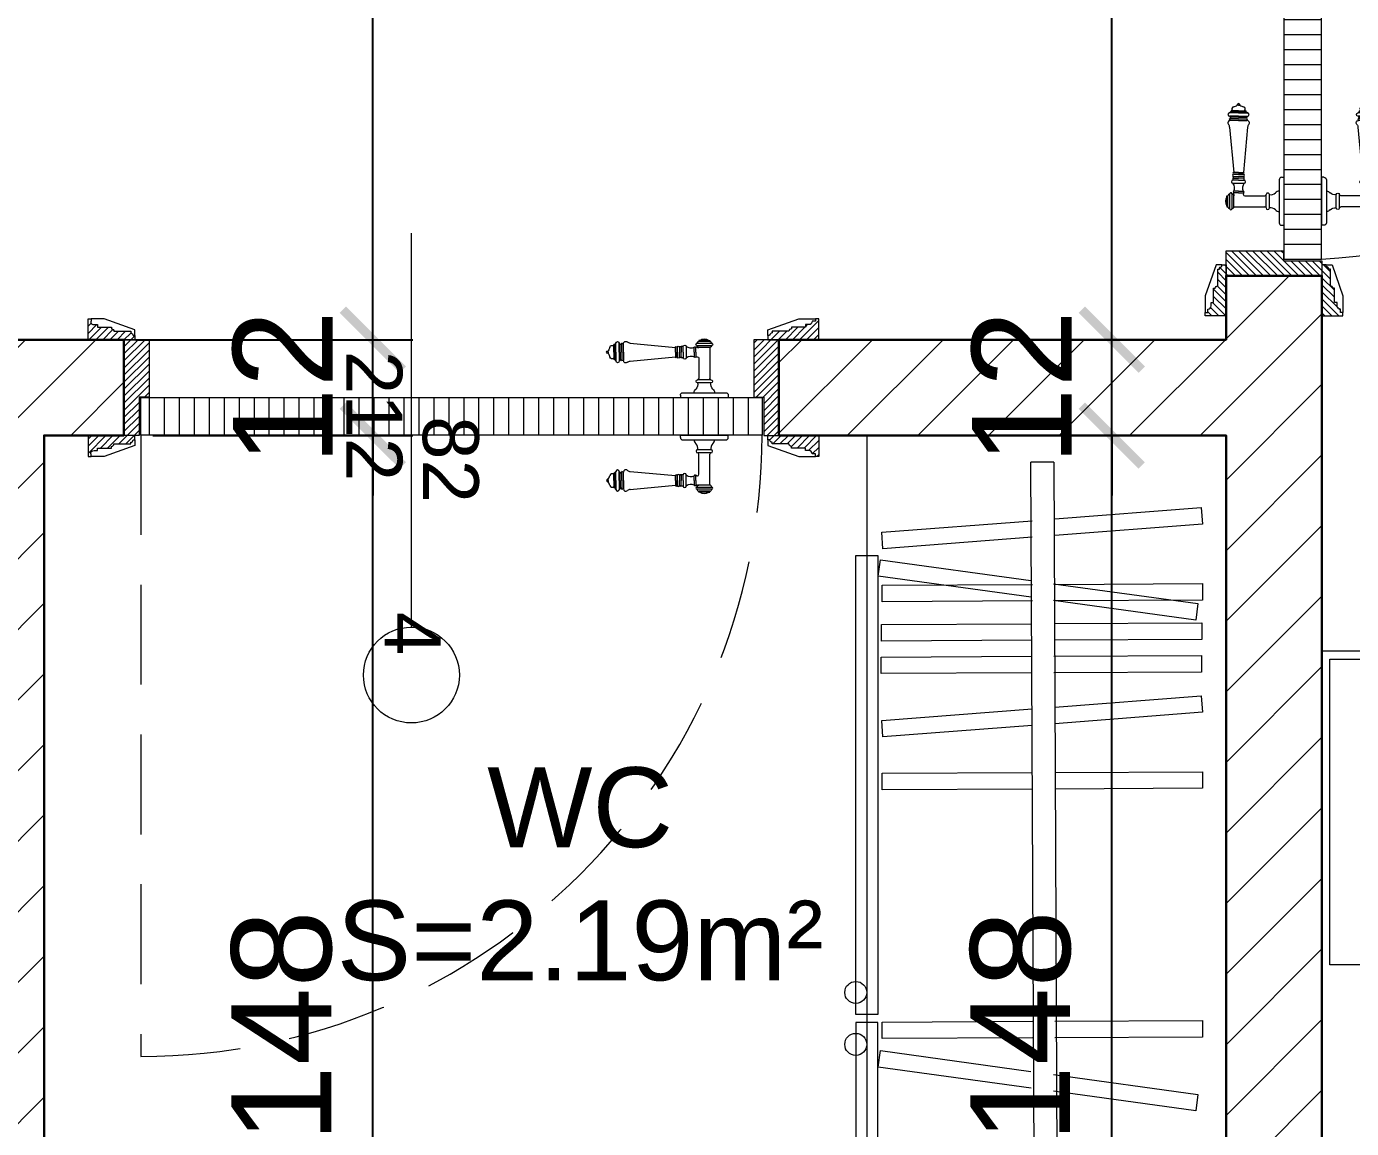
# Model space of a CAD drawing. Header units: centimetres. Extents: x 99002 to 104403, y -55119 to -48358.
# Drawn here: x 101474.1 to 101640, y -51526.1 to -51388.1 of the extents above; entities that cross this region are included whole.
import ezdxf

# ---------------------------------------------------------------- set-up
doc = ezdxf.new("R2010")
doc.units = ezdxf.units.CM
doc.header["$LTSCALE"] = 50
doc.header["$MEASUREMENT"] = 0
doc.linetypes.add('CACHE', pattern=[0.375, 0.25, -0.125])
doc.layers.get('0').update_dxf_attribs({"color": 8})
doc.layers.add('COTE 50ème', color=1, linetype='Continuous')
doc.layers.add('DEMOL', color=7, linetype='Continuous', lineweight=60, true_color=0xb38600)
for name, color, linetype, lineweight in [('door', 44, 'Continuous', 5), ('MACONNERIE COUPE', 7, 'Continuous', 30), ('MACONNERIE HACHURE', 253, 'Continuous', 13), ('mobilimi', 8, 'Continuous', 9)]:
    doc.layers.add(name, color=color, linetype=linetype, lineweight=lineweight)
doc.styles.add('GENERATED_STYLE_1', font='arial.ttf')
doc.styles.add('RS_TEXT_1.50', font='arial.ttf', dxfattribs={"height": 12.5})
doc.styles.add('RS_TXT_50', font='arial.ttf', dxfattribs={"height": 12.5})
doc.dimstyles.new('RS_50CM_LINEAIRE', dxfattribs={"dimscale": 5, "dimtxt": 12.5, "dimasz": 1.5, "dimexe": 1, "dimexo": 2.5, "dimgap": 1, "dimtad": 1, "dimdec": 1, "dimrnd": 0.5, "dimdsep": 46, "dimtxsty": 'RS_TXT_50', "dimblk1": 'ARCHTICK', "dimblk2": 'ARCHTICK', "dimsah": 1, "dimcen": 2.5, "dimdle": 1, "dimclrt": 4, "dimadec": 0, "dimazin": 2, "dimtfac": 1, "dimtdec": 1, "dimtix": 1, "dimtmove": 2, "dimatfit": 3, "dimfxl": 1, "dimtolj": 1, "dimtzin": 0, "dimarcsym": 0})

# ---------------------------------------------------------------- blocks, each defined once
blk = doc.blocks.new('door900')
at = {"color": 0}
for p, q in [((-9.3, 67.7), (9.3, 67.7)), ((-6.8, 71.5), (-6.8, 70.2)), ((-5.5, 71.5), (-6.8, 71.5)), ((-6.8, 70.2), (6.8, 70.2)), ((-5.5, 71.5), (5.5, 71.5)), ((5.5, 71.5), (6.8, 71.5)), ((6.8, 71.5), (6.8, 70.2)), ((92.8, 68.1), (36.2, 62.8)), ((101.2, 67.3), (103.2, 68)), ((101.2, 56.8), (101.2, 67.3)), ((103.2, 68), (103.2, 67.7)), ((103.2, 56.8), (103.2, 68)), ((106.5, 68), (105.5, 67.3)), ((105.5, 56.8), (105.5, 67.3)), ((106.5, 56.8), (106.5, 68)), ((110.7, 68), (111.8, 67.3)), ((110.7, 56.8), (110.7, 68)), ((111.8, 56.8), (111.8, 67.3)), ((9.3, 65.2), (-9.3, 65.2)), ((-6.8, 62.7), (-6.8, 24)), ((-6.8, 62.7), (6.8, 62.7)), ((8.7, 62.7), (6.8, 62.7)), ((8.7, 50.9), (8.7, 50.9)), ((10.5, 56.8), (10.5, 62.5)), ((10.5, 56.8), (10.5, 51.1)), ((12.7, 56.8), (12.7, 62.5)), ((12.7, 56.8), (12.7, 51.1)), ((22.5, 63.8), (22.5, 49.8)), ((26.5, 56.8), (26.5, 63.8)), ((26.5, 63.8), (29.1, 63.8)), ((26.5, 63.8), (29.1, 63.8)), ((26.5, 56.8), (26.5, 49.8)), ((26.5, 49.8), (29.1, 49.8)), ((26.5, 49.8), (29.1, 49.8)), ((29.1, 63.8), (29.1, 62.8)), ((29.1, 62.8), (29.1, 56.8)), ((29.1, 50.8), (29.1, 56.8)), ((29.1, 50.8), (29.1, 49.8)), ((29.1, 49.8), (29.1, 49.8)), ((31.1, 62.8), (31.1, 56.8)), ((31.1, 50.8), (31.1, 56.8)), ((34.1, 56.8), (34.1, 62.8)), ((34.1, 62.8), (34.1, 56.8)), ((34.1, 50.8), (34.1, 56.8)), ((34.1, 56.8), (34.1, 50.8)), ((36.2, 56.8), (36.2, 62.8)), ((36.2, 56.8), (36.2, 50.8)), ((92.8, 45.5), (36.2, 50.8)), ((101.2, 56.8), (101.2, 46.3)), ((103.2, 56.8), (103.2, 46.3)), ((105.5, 56.8), (105.5, 46.3)), ((106.5, 56.8), (106.5, 45.7)), ((110.7, 56.8), (110.7, 45.7)), ((111.8, 66.2), (113.3, 66.2)), ((111.8, 56.8), (111.8, 46.3)), ((113.3, 56.8), (113.3, 66.2)), ((113.3, 56.8), (113.3, 47.5)), ((120.5, 56.8), (120.5, 58.6)), ((120.5, 56.8), (120.5, 55)), ((6.8, 49.1), (6.8, 24)), ((101.2, 46.3), (103.2, 45.7)), ((103.2, 45.9), (103.2, 45.7)), ((106.5, 45.7), (105.5, 46.3)), ((110.7, 45.7), (111.8, 46.3)), ((111.8, 47.5), (113.3, 47.5)), ((-8.3, 22.3), (8.3, 22.3)), ((-8.3, 18.3), (8.3, 18.3)), ((-30, 3), (-30, 0)), ((30, 0), (-30, 0)), ((27, 6), (-27, 6)), ((30, 3), (30, 0))]:
    blk.add_line(p, q, dxfattribs=at)
for centre, radius, start, end in [((-9.3, 66.5), 1.25, 90, 270), ((-6.8, 67.7), 2.51, 90.115, 179.885), ((0, 64), 9.29, 53.4104, 126.5896), ((6.8, 67.7), 2.51, 0.115, 89.885), ((9.3, 66.5), 1.25, 270, 90), ((93.1, 72.5), 4.4, 266.3976, 315.6468), ((98.3, 67.4), 2.89, 358.3861, 135.6468), ((104.3, 67.6), 1.15, 170.914, 348.1019), ((108.6, 68), 2.1, 0, 180), ((-6.8, 65.2), 2.51, 180.115, 269.885), ((6.8, 65.2), 2.51, 270.115, 359.885), ((8.7, 49), 1.91, 88.7426, 178.1515), ((8.6, 64.9), 2.15, 272.7029, 297.6142), ((8.6, 48.8), 2.15, 62.3858, 87.2971), ((10, 62.5), 0.561, 3.7097, 127.9634), ((10, 51.1), 0.561, 232.0366, 356.2903), ((11.6, 62.5), 1.1, 0.0106, 179.9894), ((11.6, 51.1), 1.1, 180.0106, 359.9894), ((16.7, 70.5), 8.83, 243.5466, 311.3694), ((16.7, 43.2), 8.83, 48.6306, 116.4534), ((24.5, 63.7), 2.01, 4.1469, 175.8531), ((24.5, 50), 2.01, 184.1469, 355.8531), ((30.1, 62.8), 1.03, 0, 180.0014), ((30.1, 50.8), 1.03, 179.9972, 0), ((32.6, 62.8), 1.48, 0, 180), ((32.6, 50.8), 1.48, 180, 0), ((35.2, 62.8), 1.03, 0, 180), ((32.6, 62.8), 1.48, 1.563306237032948e-10, 2.08440831604393e-10), ((35.2, 50.8), 1.03, 180, 0), ((115.5, 62.5), 2.84, 13.4568, 140.4953), ((115.5, 51.2), 2.84, 219.5047, 346.5432), ((127.9, 65.2), 9.88, 191.9991, 221.6757), ((127.9, 48.5), 9.88, 138.3243, 168.0009), ((120.5, 56.8), 1.79, 0, 90), ((120.5, 56.8), 1.79, 270, 0), ((93.1, 41.1), 4.4, 44.3532, 93.6024), ((98.3, 46.2), 2.89, 224.3532, 1.6139), ((104.3, 46.1), 1.15, 11.8981, 189.086), ((108.6, 45.7), 2.1, 180, 0), ((-16.6, 16.6), 8.41, 314.3689, 12.0705), ((-8.3, 20.3), 2, 90, 270), ((-8.5, 24), 1.71, 275.059, 359.7825), ((8.5, 24), 1.71, 180.2175, 264.941), ((16.6, 16.6), 8.41, 167.9295, 225.6311), ((8.3, 20.3), 2, 270, 90), ((-27, 3), 3, 90, 180), ((-6.8, 6), 6, 130.5908, 180), ((6.8, 6), 6, 0, 49.4092), ((27, 3), 3, 0, 90)]:
    blk.add_arc(centre, radius, start, end, dxfattribs=at)
blk = doc.blocks.new('_ArchTick')
at = {"color": 0, "linetype": 'ByBlock', "const_width": 0.15}
blk.add_lwpolyline([(-0.5, -0.5), (0.5, 0.5)], dxfattribs=at)
blk = doc.blocks.new('*D1133')
at = {"layer": 'COTE 50ème', "color": 0, "lineweight": -2, "ltscale": 0.5, "transparency": 16777216}
for p, q in [((101517.5, -51592.36), (101517.5, -51434.36)), ((101489.96, -51439.36), (101522.5, -51439.36)), ((101509.28, -51587.36), (101522.5, -51587.36))]:
    blk.add_line(p, q, dxfattribs=at)
at = {"layer": 'Defpoints', "color": 0, "ltscale": 0.5, "transparency": 16777216}
for p in [(101477.46, -51439.36), (101517.5, -51439.36), (101496.78, -51587.36)]:
    blk.add_point(p, dxfattribs=at)
at = {"layer": 'COTE 50ème', "color": 0, "lineweight": -2, "ltscale": 0.5, "transparency": 16777216, "xscale": 7.5, "yscale": 7.5, "zscale": 7.5}
for p, rotation in [((101517.5, -51439.36), 90), ((101517.5, -51587.36), 270)]:
    blk.add_blockref('_ArchTick', p, dxfattribs=dict(at, rotation=rotation))
at = {"layer": 'COTE 50ème', "color": 4, "ltscale": 0.5, "transparency": 16777216, "insert": (101506.12, -51513.36), "char_height": 12.5, "attachment_point": 5, "rotation": 90, "style": 'RS_TXT_50'}
blk.add_mtext('\\A1;148', dxfattribs=at)
blk = doc.blocks.new('*D1134')
at = {"layer": 'COTE 50ème', "color": 0, "lineweight": -2, "ltscale": 0.5, "transparency": 16777216}
for p, q in [((101517.5, -51427.36), (101517.5, -51419.86)), ((101487.84, -51427.36), (101522.5, -51427.36)), ((101517.5, -51439.36), (101517.5, -51427.36)), ((101489.96, -51439.36), (101522.5, -51439.36)), ((101517.5, -51439.36), (101517.5, -51446.86))]:
    blk.add_line(p, q, dxfattribs=at)
at = {"layer": 'Defpoints', "color": 0, "ltscale": 0.5, "transparency": 16777216}
for p in [(101475.34, -51427.36), (101517.5, -51427.36), (101477.46, -51439.36)]:
    blk.add_point(p, dxfattribs=at)
at = {"layer": 'COTE 50ème', "color": 0, "lineweight": -2, "ltscale": 0.5, "transparency": 16777216, "xscale": 7.5, "yscale": 7.5, "zscale": 7.5}
for p, rotation in [((101517.5, -51427.36), 270), ((101517.5, -51439.36), 90)]:
    blk.add_blockref('_ArchTick', p, dxfattribs=dict(at, rotation=rotation))
at = {"layer": 'COTE 50ème', "color": 4, "ltscale": 0.5, "transparency": 16777216, "insert": (101506.23, -51433.36), "char_height": 12.5, "attachment_point": 5, "rotation": 90, "style": 'RS_TXT_50'}
blk.add_mtext('\\A1;12', dxfattribs=at)
blk = doc.blocks.new('*D1135')
at = {"layer": 'COTE 50ème', "color": 0, "lineweight": -2, "ltscale": 0.5, "transparency": 16777216}
for p, q in [((101517.5, -51432.36), (101517.5, -51312.36)), ((101509.62, -51317.36), (101522.5, -51317.36)), ((101487.84, -51427.36), (101522.5, -51427.36))]:
    blk.add_line(p, q, dxfattribs=at)
at = {"layer": 'Defpoints', "color": 0, "ltscale": 0.5, "transparency": 16777216}
for p in [(101497.12, -51317.36), (101517.5, -51317.36), (101475.34, -51427.36)]:
    blk.add_point(p, dxfattribs=at)
at = {"layer": 'COTE 50ème', "color": 0, "lineweight": -2, "ltscale": 0.5, "transparency": 16777216, "xscale": 7.5, "yscale": 7.5, "zscale": 7.5}
for p, rotation in [((101517.5, -51317.36), 90), ((101517.5, -51427.36), 270)]:
    blk.add_blockref('_ArchTick', p, dxfattribs=dict(at, rotation=rotation))
at = {"layer": 'COTE 50ème', "color": 4, "ltscale": 0.5, "transparency": 16777216, "insert": (101506.12, -51372.36), "char_height": 12.5, "attachment_point": 5, "rotation": 90, "style": 'RS_TXT_50'}
blk.add_mtext('\\A1;110', dxfattribs=at)
blk = doc.blocks.new('*D1171')
at = {"layer": 'COTE 50ème', "color": 0, "lineweight": -2, "ltscale": 0.5, "transparency": 16777216}
for p, q in [((101610.02, -51592.36), (101610.02, -51434.36)), ((101607.9, -51439.36), (101605.02, -51439.36)), ((101611.84, -51587.36), (101605.02, -51587.36))]:
    blk.add_line(p, q, dxfattribs=at)
at = {"layer": 'Defpoints', "color": 0, "ltscale": 0.5, "transparency": 16777216}
for p in [(101610.02, -51439.36), (101620.4, -51439.36), (101624.34, -51587.36)]:
    blk.add_point(p, dxfattribs=at)
at = {"layer": 'COTE 50ème', "color": 0, "lineweight": -2, "ltscale": 0.5, "transparency": 16777216, "xscale": 7.5, "yscale": 7.5, "zscale": 7.5}
for p, rotation in [((101610.02, -51439.36), 90), ((101610.02, -51587.36), 270)]:
    blk.add_blockref('_ArchTick', p, dxfattribs=dict(at, rotation=rotation))
at = {"layer": 'COTE 50ème', "color": 4, "ltscale": 0.5, "transparency": 16777216, "insert": (101598.64, -51513.36), "char_height": 12.5, "attachment_point": 5, "rotation": 90, "style": 'RS_TXT_50'}
blk.add_mtext('\\A1;148', dxfattribs=at)
blk = doc.blocks.new('*D1172')
at = {"layer": 'COTE 50ème', "color": 0, "lineweight": -2, "ltscale": 0.5, "transparency": 16777216}
for p, q in [((101610.02, -51427.36), (101610.02, -51419.86)), ((101606.11, -51427.36), (101605.02, -51427.36)), ((101610.02, -51439.36), (101610.02, -51427.36)), ((101607.9, -51439.36), (101605.02, -51439.36)), ((101610.02, -51439.36), (101610.02, -51446.86))]:
    blk.add_line(p, q, dxfattribs=at)
at = {"layer": 'Defpoints', "color": 0, "ltscale": 0.5, "transparency": 16777216}
for p in [(101610.02, -51427.36), (101618.61, -51427.36), (101620.4, -51439.36)]:
    blk.add_point(p, dxfattribs=at)
at = {"layer": 'COTE 50ème', "color": 0, "lineweight": -2, "ltscale": 0.5, "transparency": 16777216, "xscale": 7.5, "yscale": 7.5, "zscale": 7.5}
for p, rotation in [((101610.02, -51427.36), 270), ((101610.02, -51439.36), 90)]:
    blk.add_blockref('_ArchTick', p, dxfattribs=dict(at, rotation=rotation))
at = {"layer": 'COTE 50ème', "color": 4, "ltscale": 0.5, "transparency": 16777216, "insert": (101598.75, -51433.36), "char_height": 12.5, "attachment_point": 5, "rotation": 90, "style": 'RS_TXT_50'}
blk.add_mtext('\\A1;12', dxfattribs=at)
blk = doc.blocks.new('*D1173')
at = {"layer": 'COTE 50ème', "color": 0, "lineweight": -2, "ltscale": 0.5, "transparency": 16777216}
for p, q in [((101610.02, -51432.36), (101610.02, -51312.36)), ((101608.23, -51317.36), (101605.02, -51317.36)), ((101606.11, -51427.36), (101605.02, -51427.36))]:
    blk.add_line(p, q, dxfattribs=at)
at = {"layer": 'Defpoints', "color": 0, "ltscale": 0.5, "transparency": 16777216}
for p in [(101610.02, -51317.36), (101620.73, -51317.36), (101618.61, -51427.36)]:
    blk.add_point(p, dxfattribs=at)
at = {"layer": 'COTE 50ème', "color": 0, "lineweight": -2, "ltscale": 0.5, "transparency": 16777216, "xscale": 7.5, "yscale": 7.5, "zscale": 7.5}
for p, rotation in [((101610.02, -51317.36), 90), ((101610.02, -51427.36), 270)]:
    blk.add_blockref('_ArchTick', p, dxfattribs=dict(at, rotation=rotation))
at = {"layer": 'COTE 50ème', "color": 4, "ltscale": 0.5, "transparency": 16777216, "insert": (101598.64, -51372.36), "char_height": 12.5, "attachment_point": 5, "rotation": 90, "style": 'RS_TXT_50'}
blk.add_mtext('\\A1;110', dxfattribs=at)

msp = doc.modelspace()

# ---------------------------------------------------------------- hatches: boundary and pattern name
at = {"layer": 'door'}
h = msp.add_hatch(dxfattribs=at)
h.set_pattern_fill('ANSI31', color=256, scale=15, angle=675)
h.set_pattern_definition([(360, (799.9394, -4157.9047), (1e-15, 1.875), [])])
h.paths.add_polyline_path([(101631.58, -51329.46), (101631.58, -51417.27), (101636.29, -51417.27), (101636.29, -51329.46)])
h = msp.add_hatch(dxfattribs=at)
h.set_pattern_fill('ANSI31', color=256, scale=5, angle=1170)
h.set_pattern_definition([(135, (44847.3718, -197666.61976), (-0.4419417382, -0.4419417382), [])])
h.paths.add_polyline_path([(101624.34, -51419.36), (101624.34, -51416.22), (101631.52, -51416.22), (101631.52, -51417.48), (101636.34, -51417.48), (101636.34, -51419.36)])
edge = h.paths.add_edge_path()
edge.add_line((101622.46, -51423.11), (101622.46, -51422.7))
edge.add_line((101622.46, -51422.7), (101622.77, -51422.7))
edge.add_line((101622.77, -51422.7), (101622.77, -51420.93))
edge.add_line((101622.77, -51420.93), (101622.98, -51420.93))
edge.add_arc((101623.29, -51420.93), 0.314, 90, 180, ccw=False)
edge.add_line((101623.29, -51420.62), (101623.29, -51418.52))
edge.add_line((101623.29, -51418.52), (101623.5, -51418.52))
edge.add_arc((101623.82, -51418.52), 0.314, 90, 180, ccw=False)
edge.add_line((101623.82, -51418.21), (101623.82, -51418))
edge.add_line((101623.82, -51418), (101624.34, -51418))
edge.add_line((101624.34, -51418), (101624.34, -51424.36))
edge.add_line((101624.34, -51424.36), (101621.72, -51424.36))
edge.add_line((101621.72, -51424.36), (101621.72, -51423.95))
edge.add_line((101621.72, -51423.95), (101622.04, -51423.95))
edge.add_line((101622.04, -51423.95), (101622.04, -51423.53))
edge.add_arc((101622.04, -51423.11), 0.419, 270, 360)
edge = h.paths.add_edge_path()
edge.add_line((101638.23, -51423.11), (101638.23, -51422.7))
edge.add_line((101638.23, -51422.7), (101637.91, -51422.7))
edge.add_line((101637.91, -51422.7), (101637.91, -51420.93))
edge.add_line((101637.91, -51420.93), (101637.7, -51420.93))
edge.add_arc((101637.39, -51420.93), 0.314, 360, 450)
edge.add_line((101637.39, -51420.62), (101637.39, -51418.52))
edge.add_line((101637.39, -51418.52), (101637.18, -51418.52))
edge.add_arc((101636.87, -51418.52), 0.314, 360, 450)
edge.add_line((101636.87, -51418.21), (101636.87, -51418))
edge.add_line((101636.87, -51418), (101636.34, -51418))
edge.add_line((101636.34, -51418), (101636.34, -51424.36))
edge.add_line((101636.34, -51424.36), (101638.96, -51424.36))
edge.add_line((101638.96, -51424.36), (101638.96, -51423.95))
edge.add_line((101638.96, -51423.95), (101638.65, -51423.95))
edge.add_line((101638.65, -51423.95), (101638.65, -51423.53))
edge.add_arc((101638.65, -51423.11), 0.419, 180, 270, ccw=False)
h = msp.add_hatch(dxfattribs=at)
h.set_pattern_fill('ANSI31', color=256, scale=5, angle=1080)
h.set_pattern_definition([(45, (-46082.91536, 3877.60796), (-0.4419417382, 0.4419417382), [])])
edge = h.paths.add_edge_path()
edge.add_line((101482.59, -51425.48), (101483.01, -51425.48))
edge.add_line((101483.01, -51425.48), (101483.01, -51425.79))
edge.add_line((101483.01, -51425.79), (101484.77, -51425.79))
edge.add_line((101484.77, -51425.79), (101484.77, -51426))
edge.add_arc((101484.77, -51426.31), 0.314, 360, 450, ccw=False)
edge.add_line((101485.08, -51426.31), (101487.18, -51426.31))
edge.add_line((101487.18, -51426.31), (101487.18, -51426.52))
edge.add_arc((101487.18, -51426.84), 0.314, 360, 450, ccw=False)
edge.add_line((101487.49, -51426.84), (101487.7, -51426.84))
edge.add_line((101487.7, -51426.84), (101487.7, -51427.36))
edge.add_line((101487.7, -51427.36), (101481.84, -51427.36))
edge.add_line((101481.84, -51427.36), (101481.84, -51424.74))
edge.add_line((101481.84, -51424.74), (101482.25, -51424.74))
edge.add_line((101482.25, -51424.74), (101482.25, -51425.06))
edge.add_line((101482.25, -51425.06), (101482.17, -51425.06))
edge.add_arc((101482.59, -51425.06), 0.419, 540, 630)
h.paths.add_polyline_path([(101486.34, -51427.36), (101489.48, -51427.36), (101489.48, -51434.54), (101488.23, -51434.54), (101488.23, -51439.36), (101486.34, -51439.36)])
edge = h.paths.add_edge_path()
edge.add_line((101482.59, -51441.25), (101483.01, -51441.25))
edge.add_line((101483.01, -51441.25), (101483.01, -51440.93))
edge.add_line((101483.01, -51440.93), (101484.77, -51440.93))
edge.add_line((101484.77, -51440.93), (101484.77, -51440.72))
edge.add_arc((101484.77, -51440.41), 0.314, 270, 360)
edge.add_line((101485.08, -51440.41), (101487.18, -51440.41))
edge.add_line((101487.18, -51440.41), (101487.18, -51440.2))
edge.add_arc((101487.18, -51439.89), 0.314, 270, 360)
edge.add_line((101487.49, -51439.89), (101487.7, -51439.89))
edge.add_line((101487.7, -51439.89), (101487.7, -51439.36))
edge.add_line((101487.7, -51439.36), (101481.84, -51439.36))
edge.add_line((101481.84, -51439.36), (101481.84, -51441.98))
edge.add_line((101481.84, -51441.98), (101482.25, -51441.98))
edge.add_line((101482.25, -51441.98), (101482.25, -51441.67))
edge.add_line((101482.25, -51441.67), (101482.17, -51441.67))
edge.add_arc((101482.59, -51441.67), 0.419, 90, 180, ccw=False)
h = msp.add_hatch(dxfattribs=at)
h.set_pattern_fill('ANSI31', color=256, scale=5, angle=1080)
h.set_pattern_definition([(45, (-46092.92724, 3877.60796), (-0.4419417382, 0.4419417382), [])])
h.paths.add_polyline_path([(101568.33, -51427.36), (101565.19, -51427.36), (101565.19, -51434.54), (101566.44, -51434.54), (101566.44, -51439.36), (101568.33, -51439.36)])
edge = h.paths.add_edge_path()
edge.add_line((101572.08, -51425.48), (101571.66, -51425.48))
edge.add_line((101571.66, -51425.48), (101571.66, -51425.79))
edge.add_line((101571.66, -51425.79), (101569.9, -51425.79))
edge.add_line((101569.9, -51425.79), (101569.9, -51426))
edge.add_arc((101569.9, -51426.31), 0.314, 450, 540)
edge.add_line((101569.59, -51426.31), (101567.49, -51426.31))
edge.add_line((101567.49, -51426.31), (101567.49, -51426.52))
edge.add_arc((101567.49, -51426.84), 0.314, 450, 540)
edge.add_line((101567.18, -51426.84), (101566.97, -51426.84))
edge.add_line((101566.97, -51426.84), (101566.97, -51427.36))
edge.add_line((101566.97, -51427.36), (101573.33, -51427.36))
edge.add_line((101573.33, -51427.36), (101573.33, -51424.74))
edge.add_line((101573.33, -51424.74), (101572.92, -51424.74))
edge.add_line((101572.92, -51424.74), (101572.92, -51425.06))
edge.add_line((101572.92, -51425.06), (101572.5, -51425.06))
edge.add_arc((101572.08, -51425.06), 0.419, 270, 360, ccw=False)
edge = h.paths.add_edge_path()
edge.add_line((101572.08, -51441.25), (101571.66, -51441.25))
edge.add_line((101571.66, -51441.25), (101571.66, -51440.93))
edge.add_line((101571.66, -51440.93), (101569.9, -51440.93))
edge.add_line((101569.9, -51440.93), (101569.9, -51440.72))
edge.add_arc((101569.9, -51440.41), 0.314, 180, 270, ccw=False)
edge.add_line((101569.59, -51440.41), (101567.49, -51440.41))
edge.add_line((101567.49, -51440.41), (101567.49, -51440.2))
edge.add_arc((101567.49, -51439.89), 0.314, 180, 270, ccw=False)
edge.add_line((101567.18, -51439.89), (101566.97, -51439.89))
edge.add_line((101566.97, -51439.89), (101566.97, -51439.36))
edge.add_line((101566.97, -51439.36), (101573.33, -51439.36))
edge.add_line((101573.33, -51439.36), (101573.33, -51441.98))
edge.add_line((101573.33, -51441.98), (101572.92, -51441.98))
edge.add_line((101572.92, -51441.98), (101572.92, -51441.67))
edge.add_line((101572.92, -51441.67), (101572.5, -51441.67))
edge.add_arc((101572.08, -51441.67), 0.419, 360, 450)
h = msp.add_hatch(dxfattribs=at)
h.set_pattern_fill('ANSI31', color=256, scale=15, angle=585)
h.set_pattern_definition([(270, (147415.7878, 47925.0404), (1.875, -2e-15), [])])
h.paths.add_polyline_path([(101488.44, -51434.6), (101566.23, -51434.6), (101566.23, -51439.31), (101488.44, -51439.31)])
at = {"layer": 'MACONNERIE HACHURE'}
h = msp.add_hatch(dxfattribs=at)
h.set_pattern_fill('ANSI31', color=256, scale=50, style=0)
h.set_pattern_definition([(45, (0, 5835.283), (-4.41941738, 4.41941738), [])])
h.paths.add_polyline_path([(101144.34, -51327.36), (101124.34, -51327.36), (101124.34, -51297.36), (101144.34, -51297.36)])
h.paths.add_polyline_path([(100644.34, -51327.36), (100664.34, -51327.36), (100664.34, -51297.36), (100644.34, -51297.36)])
h.paths.add_polyline_path([(101224.34, -50332.36), (101199.34, -50332.36), (101199.34, -50238.36), (101224.34, -50238.36)])
h.paths.add_polyline_path([(101224.34, -50357.36), (101199.34, -50357.36), (101199.34, -50513.36), (101147.34, -50513.36), (101147.34, -50535.36), (101159.34, -50535.36), (101159.34, -50525.36), (101284.34, -50525.36), (101284.34, -50513.36), (101224.34, -50513.36)])
h.paths.add_polyline_path([(100564.34, -50332.36), (100589.34, -50332.36), (100589.34, -50238.36), (100564.34, -50238.36)])
h.paths.add_polyline_path([(101329.34, -50332.36), (101499.34, -50332.36), (101499.34, -50357.36), (101329.34, -50357.36)])
h.paths.add_polyline_path([(101624.34, -49932.36), (101524.34, -49932.36), (101524.34, -49907.36), (101624.34, -49907.36)])
h.paths.add_polyline_path([(101284.34, -49932.36), (101344.34, -49932.36), (101344.34, -49907.36), (101259.34, -49907.36), (101259.34, -49972.36), (101224.34, -49972.36), (101224.34, -49997.36), (101284.34, -49997.36)])
h.paths.add_polyline_path([(101964.34, -50062.36), (101964.34, -49997.36), (101859.34, -49997.36), (101859.34, -49932.36), (101804.34, -49932.36), (101804.34, -49907.36), (101884.34, -49907.36), (101884.34, -49972.36), (101994.34, -49972.36), (101994.34, -50037.36), (102012.19, -50037.36), (102012.19, -50062.36)])
h.paths.add_polyline_path([(101994.34, -50332.36), (101969.34, -50332.36), (101969.34, -50299.36), (101994.34, -50299.36)])
h.paths.add_polyline_path([(100164.34, -49932.36), (100264.34, -49932.36), (100264.34, -49907.36), (100164.34, -49907.36)])
h.paths.add_polyline_path([(100504.34, -49932.36), (100444.34, -49932.36), (100444.34, -49907.36), (100529.34, -49907.36), (100529.34, -49972.36), (100564.34, -49972.36), (100564.34, -49997.36), (100504.34, -49997.36)])
h.paths.add_polyline_path([(99824.34, -50062.36), (99824.34, -49997.36), (99929.34, -49997.36), (99929.34, -49932.36), (99984.34, -49932.36), (99984.34, -49907.36), (99904.34, -49907.36), (99904.34, -49972.36), (99794.34, -49972.36), (99794.34, -50037.36), (99776.49, -50037.36), (99776.49, -50062.36)])
h.paths.add_polyline_path([(99794.34, -50332.36), (99819.34, -50332.36), (99819.34, -50299.36), (99794.34, -50299.36)])
h.paths.add_polyline_path([(100121.34, -50332.36), (100104.34, -50332.21), (100104.34, -50357.21), (100121.34, -50357.36)])
h.paths.add_polyline_path([(101667.34, -50332.36), (101684.34, -50332.21), (101684.34, -50357.21), (101667.34, -50357.36)])
h.paths.add_polyline_path([(101969.34, -50417.36), (101994.34, -50417.36), (101994.34, -50357.36), (101969.34, -50357.36)])
h.paths.add_polyline_path([(101499.34, -51305.36), (101509.34, -51305.36), (101509.34, -51317.36), (101469.34, -51317.36), (101469.34, -51305.36), (101479.34, -51305.36), (101479.34, -50987.36), (101309.34, -50987.36), (101309.34, -51305.36), (101387.35, -51305.36), (101387.35, -51317.36), (101289.34, -51317.36), (101289.34, -50957.36), (101859.34, -50957.36), (101859.34, -50912.36), (101884.34, -50912.36), (101884.34, -50962.36), (101994.34, -50962.36), (101994.34, -50982.36), (101884.34, -50982.36), (101884.34, -51032.36), (101859.34, -51032.36), (101859.34, -50987.36), (101499.34, -50987.36)])
h.paths.add_polyline_path([(100459.34, -50332.36), (100289.34, -50332.36), (100289.34, -50357.36), (100459.34, -50357.36)])
h.paths.add_polyline_path([(100164.34, -50363.36), (100164.34, -50358.36), (100216.34, -50358.36), (100216.34, -50357.36), (100221.34, -50357.36), (100221.34, -50363.36)])
h.paths.add_polyline_path([(100714.18, -51192.36), (100664.34, -51192.36), (100664.34, -51152.36), (100714.18, -51152.36)])
h.paths.add_polyline_path([(100874.34, -51192.36), (100834.34, -51192.36), (100834.34, -51152.36), (100874.34, -51152.36)])
h.paths.add_polyline_path([(100734.34, -51547.36), (100644.34, -51547.36), (100644.34, -51487.36), (100491.34, -51487.36), (100491.34, -51750.36), (100479.34, -51750.36), (100479.34, -51612.36), (100469.34, -51612.36), (100469.34, -51600.36), (100479.34, -51600.36), (100479.34, -51462.36), (100644.34, -51462.36), (100644.34, -51427.36), (100664.34, -51427.36), (100664.34, -51511.36), (100734.34, -51511.36), (100734.34, -51462.36), (100769.34, -51462.36), (100769.34, -51482.36), (100759.34, -51482.36), (100759.34, -51532.36), (100734.34, -51532.36), (100734.34, -51516.36), (100664.34, -51516.36), (100664.34, -51542.36), (100734.34, -51542.36)])
h.paths.add_polyline_path([(99929.34, -51940.47), (99904.34, -51940.47), (99904.34, -51987.36), (99929.34, -51987.36)])
h.paths.add_polyline_path([(100289.34, -51305.36), (100279.34, -51305.36), (100279.34, -51317.36), (100319.34, -51317.36), (100319.34, -51305.36), (100309.34, -51305.36), (100309.34, -50987.36), (100479.34, -50987.36), (100479.34, -51305.36), (100401.33, -51305.36), (100401.33, -51317.36), (100499.34, -51317.36), (100499.34, -50957.36), (99929.34, -50957.36), (99929.34, -50912.36), (99904.34, -50912.36), (99904.34, -50962.36), (99794.34, -50962.36), (99794.34, -50982.36), (99904.34, -50982.36), (99904.34, -51032.36), (99929.34, -51032.36), (99929.34, -50987.36), (100289.34, -50987.36)])
h.paths.add_polyline_path([(99819.34, -50417.36), (99794.34, -50417.36), (99794.34, -50357.36), (99819.34, -50357.36)])
h.paths.add_polyline_path([(100564.34, -50357.36), (100589.34, -50357.36), (100589.34, -50513.36), (100641.34, -50513.36), (100641.34, -50535.36), (100629.34, -50535.36), (100629.34, -50525.36), (100504.34, -50525.36), (100504.34, -50513.36), (100564.34, -50513.36)])
h.paths.add_polyline_path([(100589.34, -50162.36), (100589.34, -50142.36), (100639.34, -50142.36), (100639.34, -50022.36), (100664.34, -50022.36), (100664.34, -50137.36), (100681.84, -50137.36), (100681.84, -50162.36)])
h.paths.add_polyline_path([(99929.34, -51612.36), (99929.34, -51670.47), (99904.34, -51670.47), (99904.34, -51617.36), (99794.34, -51617.36), (99794.34, -51527.36), (99819.34, -51527.36), (99819.34, -51592.36), (100152.34, -51592.36), (100152.34, -51419.36), (100164.34, -51419.36), (100164.34, -51427.36), (100220.34, -51427.36), (100220.34, -51439.36), (100164.34, -51439.36), (100164.34, -51587.36), (100312.34, -51587.36), (100312.34, -51439.36), (100302.34, -51439.36), (100302.34, -51427.36), (100324.34, -51427.36), (100324.34, -51600.36), (100377.21, -51600.36), (100377.21, -51612.36)])
h.paths.add_polyline_path([(100164.34, -51285.36), (100164.34, -51305.36), (100187.34, -51305.36), (100187.34, -51317.36), (100164.34, -51317.36), (100164.34, -51327.36), (100152.34, -51327.36), (100152.34, -51297.36), (99929.34, -51297.36), (99929.34, -51285.36)])
h.paths.add_polyline_path([(100729.34, -50647.36), (100729.34, -50635.36), (100641.34, -50635.36), (100641.34, -50627.36), (100629.34, -50627.36), (100629.34, -50647.36)])
h.paths.add_polyline_path([(99819.34, -51297.36), (99794.34, -51297.36), (99794.34, -51347.36), (99819.34, -51347.36)])
h.paths.add_polyline_path([(99819.34, -50647.36), (99794.34, -50647.36), (99794.34, -50597.36), (99819.34, -50597.36)])
h.paths.add_polyline_path([(99929.34, -51247.36), (99904.34, -51247.36), (99904.34, -51192.47), (99929.34, -51192.47)], flags=17)
h.paths.add_polyline_path([(99929.34, -50697.36), (99904.34, -50697.36), (99904.34, -50752.25), (99929.34, -50752.25)])
h.paths.add_polyline_path([(101074.51, -51192.36), (101124.34, -51192.36), (101124.34, -51152.36), (101074.51, -51152.36)])
h.paths.add_polyline_path([(100914.34, -51192.36), (100954.34, -51192.36), (100954.34, -51152.36), (100914.34, -51152.36)])
h.paths.add_polyline_path([(100759.34, -52012.36), (100779.34, -52012.36), (100779.34, -52037.36), (100759.34, -52037.36)])
h.paths.add_polyline_path([(100444.34, -52012.36), (100444.34, -52037.36), (100624.34, -52037.36), (100624.34, -52012.36), (100491.34, -52012.36), (100491.34, -51842.36), (100479.34, -51842.36), (100479.34, -52012.36)])
h.paths.add_polyline_path([(101054.34, -51547.36), (101144.34, -51547.36), (101144.34, -51487.36), (101297.34, -51487.36), (101297.34, -51752.36), (101309.34, -51752.36), (101309.34, -51612.36), (101319.34, -51612.36), (101319.34, -51600.36), (101309.34, -51600.36), (101309.34, -51462.36), (101144.34, -51462.36), (101144.34, -51427.36), (101124.34, -51427.36), (101124.34, -51511.36), (101054.34, -51511.36), (101054.34, -51462.36), (100869.34, -51462.36), (100869.34, -51482.36), (101029.34, -51482.36), (101029.34, -51532.36), (101054.34, -51532.36), (101054.34, -51516.36), (101124.34, -51516.36), (101124.34, -51542.36), (101054.34, -51542.36)])
h.paths.add_polyline_path([(101859.34, -51940.47), (101884.34, -51940.47), (101884.34, -51987.36), (101859.34, -51987.36)])
h.paths.add_polyline_path([(100879.34, -50162.36), (100861.84, -50162.36), (100861.84, -50137.36), (100879.34, -50137.36), (100879.34, -49972.36), (100909.34, -49972.36), (100909.34, -50137.36), (100926.84, -50137.36), (100926.84, -50162.36), (100909.34, -50162.36), (100909.34, -50635.36), (100977.34, -50635.36), (100977.34, -50647.36), (100909.34, -50647.36), (100909.34, -50822.36), (100879.34, -50822.36), (100879.34, -50647.36), (100811.34, -50647.36), (100811.34, -50635.36), (100879.34, -50635.36)])
h.paths.add_polyline_path([(101199.34, -50162.36), (101199.34, -50142.36), (101149.34, -50142.36), (101149.34, -50022.36), (101124.34, -50022.36), (101124.34, -50137.36), (101106.84, -50137.36), (101106.84, -50162.36)])
h.paths.add_polyline_path([(99929.34, -52012.36), (99984.34, -52012.36), (99984.34, -52037.36), (99929.34, -52037.36)])
h.paths.add_polyline_path([(100164.34, -52012.36), (100164.34, -52037.36), (100264.34, -52037.36), (100264.34, -52012.36)])
h.paths.add_polyline_path([(100879.34, -52012.36), (101029.34, -52012.36), (101029.34, -52037.36), (100879.34, -52037.36)])
h.paths.add_polyline_path([(101164.34, -52012.36), (101297.34, -52012.36), (101297.34, -51842.36), (101309.34, -51842.36), (101309.34, -52012.36), (101859.34, -52012.36), (101859.34, -52037.36), (101164.34, -52037.36)])
h.paths.add_polyline_path([(101859.34, -51612.36), (101859.34, -51670.47), (101884.34, -51670.47), (101884.34, -51617.36), (101994.34, -51617.36), (101994.34, -51527.36), (101969.34, -51527.36), (101969.34, -51592.36), (101636.34, -51592.36), (101636.34, -51419.36), (101624.34, -51419.36), (101624.34, -51427.36), (101568.34, -51427.36), (101568.34, -51439.36), (101624.34, -51439.36), (101624.34, -51587.36), (101476.34, -51587.36), (101476.34, -51439.36), (101486.34, -51439.36), (101486.34, -51427.36), (101464.34, -51427.36), (101464.34, -51600.36), (101411.48, -51600.36), (101411.48, -51612.36)])
h.paths.add_polyline_path([(101624.34, -51285.36), (101624.34, -51305.36), (101601.34, -51305.36), (101601.34, -51317.36), (101624.34, -51317.36), (101624.34, -51327.36), (101636.34, -51327.36), (101636.34, -51297.36), (101859.34, -51297.36), (101859.34, -51285.36)])
h.paths.add_polyline_path([(101059.34, -50647.36), (101059.34, -50635.36), (101147.34, -50635.36), (101147.34, -50627.36), (101159.34, -50627.36), (101159.34, -50647.36)])
h.paths.add_polyline_path([(101969.34, -51297.36), (101994.34, -51297.36), (101994.34, -51347.36), (101969.34, -51347.36)])
h.paths.add_polyline_path([(101969.34, -50647.36), (101994.34, -50647.36), (101994.34, -50597.36), (101969.34, -50597.36)])
h.paths.add_polyline_path([(101859.34, -51247.36), (101884.34, -51247.36), (101884.34, -51192.47), (101859.34, -51192.47)], flags=17)
h.paths.add_polyline_path([(101859.34, -50697.36), (101884.34, -50697.36), (101884.34, -50752.25), (101859.34, -50752.25)])

# ---------------------------------------------------------------- linework, layer by layer
at = {"layer": 'door'}
msp.add_line((101522.33, -51463.36), (101522.33, -51414.04), dxfattribs=at)
at = {"layer": 'door', "linetype": 'CACHE'}
msp.add_line((101488.44, -51439.31), (101488.44, -51517.11), dxfattribs=at)
at = {"layer": 'door'}
for points in [[(101631.58, -51329.46), (101631.58, -51417.27), (101636.29, -51417.27), (101636.29, -51329.46), (101631.58, -51329.46)], [(101624.34, -51419.36), (101624.34, -51416.22), (101631.52, -51416.22), (101631.52, -51417.48), (101636.34, -51417.48), (101636.34, -51419.36), (101624.34, -51419.36)], [(101623.82, -51418), (101623.08, -51418), (101621.72, -51421.86), (101621.72, -51423.95)], [(101636.87, -51418), (101637.6, -51418), (101638.96, -51421.86), (101638.96, -51423.95)], [(101487.7, -51426.84), (101487.7, -51426.11), (101483.85, -51424.74), (101482.25, -51424.74)], [(101566.97, -51426.84), (101566.97, -51426.11), (101570.83, -51424.74), (101572.92, -51424.74)], [(101486.34, -51427.36), (101489.48, -51427.36), (101489.48, -51434.54), (101488.23, -51434.54), (101488.23, -51439.36), (101486.34, -51439.36), (101486.34, -51427.36)], [(101568.33, -51427.36), (101565.19, -51427.36), (101565.19, -51434.54), (101566.44, -51434.54), (101566.44, -51439.36), (101568.33, -51439.36), (101568.33, -51427.36)], [(101488.44, -51434.6), (101566.23, -51434.6), (101566.23, -51439.31), (101488.44, -51439.31), (101488.44, -51434.6)], [(101487.7, -51439.89), (101487.7, -51440.62), (101483.85, -51441.98), (101482.25, -51441.98)], [(101566.97, -51439.89), (101566.97, -51440.62), (101570.83, -51441.98), (101572.92, -51441.98)]]:
    msp.add_lwpolyline(points, dxfattribs=at)
for points in [[(101622.46, -51423.11), (101622.46, -51422.7), (101622.77, -51422.7), (101622.77, -51420.93), (101622.98, -51420.93, -0.414214), (101623.29, -51420.62), (101623.29, -51418.52), (101623.5, -51418.52, -0.414214), (101623.82, -51418.21), (101623.82, -51418), (101624.34, -51418), (101624.34, -51424.36), (101621.72, -51424.36), (101621.72, -51423.95), (101622.04, -51423.95), (101622.04, -51423.53, 0.414214), (101622.46, -51423.11)], [(101638.23, -51423.11), (101638.23, -51422.7), (101637.91, -51422.7), (101637.91, -51420.93), (101637.7, -51420.93, 0.414214), (101637.39, -51420.62), (101637.39, -51418.52), (101637.18, -51418.52, 0.414214), (101636.87, -51418.21), (101636.87, -51418), (101636.34, -51418), (101636.34, -51424.36), (101638.96, -51424.36), (101638.96, -51423.95), (101638.65, -51423.95), (101638.65, -51423.53, -0.414214), (101638.23, -51423.11)], [(101482.59, -51425.48), (101483.01, -51425.48), (101483.01, -51425.79), (101484.77, -51425.79), (101484.77, -51426, -0.414214), (101485.08, -51426.31), (101487.18, -51426.31), (101487.18, -51426.52, -0.414214), (101487.49, -51426.84), (101487.7, -51426.84), (101487.7, -51427.36), (101481.84, -51427.36), (101481.84, -51424.74), (101482.25, -51424.74), (101482.25, -51425.06), (101482.17, -51425.06, 0.414214), (101482.59, -51425.48)], [(101572.08, -51425.48), (101571.66, -51425.48), (101571.66, -51425.79), (101569.9, -51425.79), (101569.9, -51426, 0.414214), (101569.59, -51426.31), (101567.49, -51426.31), (101567.49, -51426.52, 0.414214), (101567.18, -51426.84), (101566.97, -51426.84), (101566.97, -51427.36), (101573.33, -51427.36), (101573.33, -51424.74), (101572.92, -51424.74), (101572.92, -51425.06), (101572.5, -51425.06, -0.414214), (101572.08, -51425.48)], [(101482.59, -51441.25), (101483.01, -51441.25), (101483.01, -51440.93), (101484.77, -51440.93), (101484.77, -51440.72, 0.414214), (101485.08, -51440.41), (101487.18, -51440.41), (101487.18, -51440.2, 0.414214), (101487.49, -51439.89), (101487.7, -51439.89), (101487.7, -51439.36), (101481.84, -51439.36), (101481.84, -51441.98), (101482.25, -51441.98), (101482.25, -51441.67), (101482.17, -51441.67, -0.414214), (101482.59, -51441.25)], [(101572.08, -51441.25), (101571.66, -51441.25), (101571.66, -51440.93), (101569.9, -51440.93), (101569.9, -51440.72, -0.414214), (101569.59, -51440.41), (101567.49, -51440.41), (101567.49, -51440.2, -0.414214), (101567.18, -51439.89), (101566.97, -51439.89), (101566.97, -51439.36), (101573.33, -51439.36), (101573.33, -51441.98), (101572.92, -51441.98), (101572.92, -51441.67), (101572.5, -51441.67, 0.414214), (101572.08, -51441.25)]]:
    msp.add_lwpolyline(points, format="xyb", dxfattribs=at)
msp.add_circle((101522.33, -51469.36), 6, dxfattribs=at)
at = {"layer": 'door', "linetype": 'CACHE'}
for centre, radius, start, end in [((101631.35, -51329.37), 88.04, 273.2184, 359.9417), ((101488.44, -51439.31), 77.8, 270, 0)]:
    msp.add_arc(centre, radius, start, end, dxfattribs=at)
at = {"layer": 'MACONNERIE COUPE'}
msp.add_lwpolyline([(101859.34, -51612.36), (101859.34, -51670.47), (101884.34, -51670.47), (101884.34, -51617.36), (101994.34, -51617.36), (101994.34, -51527.36), (101969.34, -51527.36), (101969.34, -51592.36), (101636.34, -51592.36), (101636.34, -51419.36), (101624.34, -51419.36), (101624.34, -51427.36), (101568.34, -51427.36), (101568.34, -51439.36), (101624.34, -51439.36), (101624.34, -51587.36), (101476.34, -51587.36), (101476.34, -51439.36), (101486.34, -51439.36), (101486.34, -51427.36), (101464.34, -51427.36), (101464.34, -51600.36), (101411.48, -51600.36), (101411.48, -51612.36)], close=True, dxfattribs=at)
at = {"layer": 'mobilimi'}
for p, q in [((101600.43, -51551.22), (101599.88, -51442.72)), ((101602.75, -51442.72), (101603.25, -51551.22)), ((101599.87, -51457.49), (101599.87, -51457.48))]:
    msp.add_line(p, q, dxfattribs=at)
for points in [[(101579.34, -51439.36), (101579.34, -51553.36), (101624.34, -51553.36), (101624.34, -51439.36)], [(101580.72, -51454.38), (101580.72, -51511.86), (101577.97, -51511.86), (101577.97, -51454.38)], [(101694.94, -51586.36), (101694.94, -51466.36), (101636.31, -51466.36), (101636.31, -51586.36)], [(101637.31, -51505.63), (101637.31, -51467.36), (101691.09, -51467.36), (101691.09, -51505.63)], [(101580.72, -51551.35), (101580.72, -51512.86), (101577.97, -51512.86), (101577.97, -51551.35)]]:
    msp.add_lwpolyline(points, close=True, dxfattribs=at)
for points in [[(101602.75, -51442.72), (101599.88, -51442.72)], [(101602.87, -51449.81), (101621.21, -51448.39), (101621.37, -51450.46)], [(101600.06, -51452.11), (101581.37, -51453.55), (101581.21, -51451.48), (101600.05, -51450.03)], [(101621.37, -51450.46), (101602.88, -51451.89)], [(101599.91, -51459.62), (101580.79, -51456.99), (101581.07, -51454.93), (101599.9, -51457.53)], [(101600.1, -51460.08), (101581.28, -51460.18), (101581.27, -51458.1), (101600.08, -51458.01)], [(101602.73, -51457.92), (101620.81, -51460.41), (101620.53, -51462.47)], [(101602.9, -51458), (101621.38, -51457.91), (101621.39, -51459.98)], [(101620.53, -51462.47), (101602.74, -51460.01)], [(101621.39, -51459.98), (101602.91, -51460.07)], [(101600, -51465.01), (101581.19, -51465.1), (101581.18, -51463.03), (101599.99, -51462.94)], [(101602.81, -51462.92), (101621.29, -51462.83), (101621.3, -51464.91)], [(101621.3, -51464.91), (101602.82, -51465)], [(101599.96, -51469.08), (101581.14, -51469.17), (101581.13, -51467.1), (101599.95, -51467.01)], [(101602.77, -51466.99), (101621.24, -51466.9), (101621.25, -51468.98)], [(101621.25, -51468.98), (101602.78, -51469.07)], [(101602.87, -51473.37), (101621.21, -51471.95), (101621.37, -51474.02)], [(101600.06, -51475.67), (101581.37, -51477.11), (101581.21, -51475.04), (101600.05, -51473.59)], [(101621.37, -51474.02), (101602.88, -51475.45)], [(101600.1, -51483.64), (101581.28, -51483.73), (101581.27, -51481.66), (101600.08, -51481.57)], [(101602.9, -51481.55), (101621.38, -51481.46), (101621.39, -51483.54)], [(101621.39, -51483.54), (101602.91, -51483.63)], [(101600.1, -51514.8), (101581.28, -51514.89), (101581.27, -51512.81), (101600.08, -51512.72)], [(101602.9, -51512.71), (101621.38, -51512.62), (101621.39, -51514.69)], [(101621.39, -51514.69), (101602.91, -51514.78)], [(101599.91, -51521.08), (101580.79, -51518.45), (101581.07, -51516.39), (101599.9, -51518.99)], [(101602.73, -51519.38), (101620.81, -51521.87), (101620.53, -51523.93)], [(101620.53, -51523.93), (101602.74, -51521.47)]]:
    msp.add_lwpolyline(points, dxfattribs=at)
for centre in [(101577.97, -51509.11), (101577.97, -51515.61)]:
    msp.add_circle(centre, 1.38, dxfattribs=at)

# ---------------------------------------------------------------- block references
at = {"layer": 'door', "yscale": 0.1, "zscale": 0.1}
for p, xscale, rotation in [((101631.58, -51410.03), 0.1, 89.99999999999999), ((101636.29, -51410.03), -0.1, 270), ((101559, -51439.31), 0.1, 180)]:
    msp.add_blockref('door900', p, dxfattribs=dict(at, xscale=xscale, rotation=rotation))
at = {"layer": 'door', "xscale": -0.1, "yscale": 0.1, "zscale": 0.1}
msp.add_blockref('door900', (101559, -51434.6), dxfattribs=at)

# ---------------------------------------------------------------- texts
at = {"layer": 'DEMOL', "lineweight": -2, "insert": (101543.45, -51494.32), "char_height": 10, "width": 93.9293, "attachment_point": 5, "style": 'RS_TEXT_1.50'}
msp.add_mtext('WC\\PS=2.19m²', dxfattribs=at)
at = {"layer": 'door', "char_height": 7, "rotation": 270, "style": 'GENERATED_STYLE_1'}
for s, insert, attachment_point in [('\\A1;\\pt0;212', (101521.18, -51445.07), 3), ('\\A1;\\pt0;82', (101530.76, -51447.81), 3), ('\\A1;\\pt0;4', (101519, -51466.89), 9)]:
    msp.add_mtext(s, dxfattribs=dict(at, insert=insert, attachment_point=attachment_point))

# ---------------------------------------------------------------- dimensions: what is measured, and where the dimension line sits
at = {"layer": 'COTE 50ème', "ltscale": 0.5}
for base, p1, p2, picture, middle in [((101517.5, -51317.36), (101475.34, -51427.36), (101497.12, -51317.36), '*D1135', (101506.12, -51372.36)), ((101610.02, -51317.36), (101618.61, -51427.36), (101620.73, -51317.36), '*D1173', (101598.64, -51372.36)), ((101517.5, -51427.36), (101477.46, -51439.36), (101475.34, -51427.36), '*D1134', (101506.23, -51433.36)), ((101610.02, -51427.36), (101620.4, -51439.36), (101618.61, -51427.36), '*D1172', (101598.75, -51433.36)), ((101517.5, -51439.36), (101496.78, -51587.36), (101477.46, -51439.36), '*D1133', (101506.12, -51513.36)), ((101610.02, -51439.36), (101624.34, -51587.36), (101620.4, -51439.36), '*D1171', (101598.64, -51513.36))]:
    dim = msp.add_linear_dim(base=base, p1=p1, p2=p2, angle=90, dimstyle='RS_50CM_LINEAIRE', dxfattribs=at)
    dim.commit()
    dim.dimension.update_dxf_attribs({"geometry": picture, "text_midpoint": middle})

doc.saveas('drawing.dxf')
